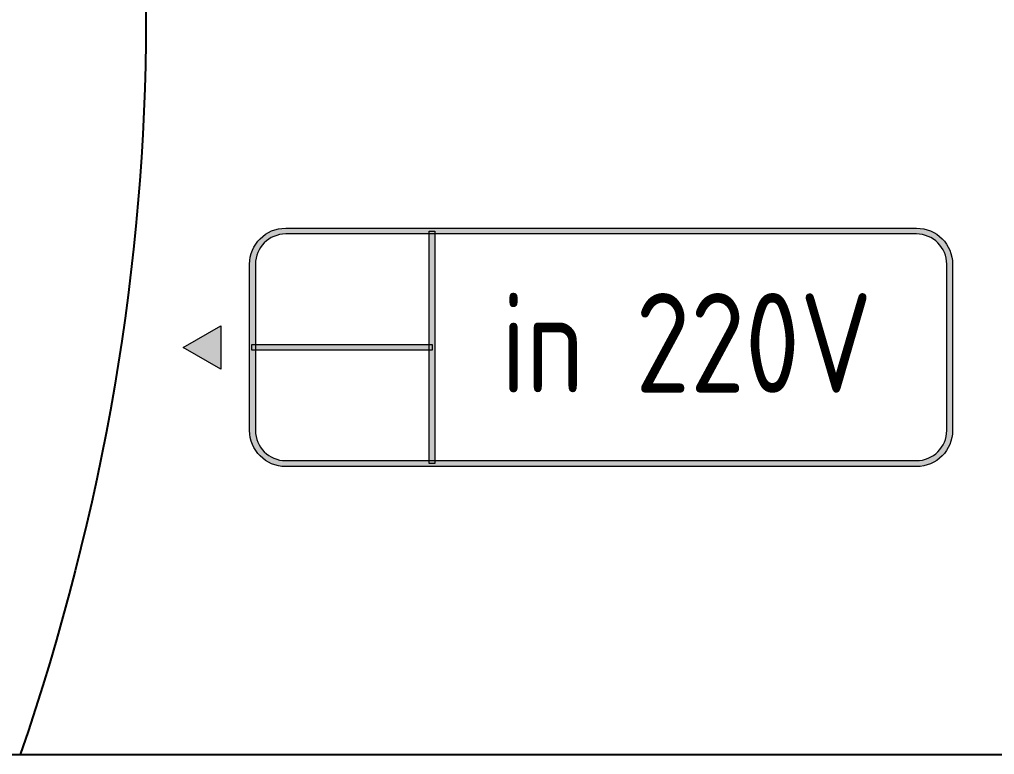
# Model space of a CAD drawing. Header units: millimetres. Extents: x -559267 to 5835, y 0 to 209897.
# Drawn here: x 895.9 to 906.79, y 77.01 to 85.21 of the extents above; entities that cross this region are included whole.
import ezdxf
from ezdxf.enums import TextEntityAlignment as Align

# ---------------------------------------------------------------- set-up
doc = ezdxf.new("R2010")
doc.units = ezdxf.units.MM
doc.layers.add('Enclosure', color=7, linetype='Continuous')
doc.layers.add('Serigraph', color=7, linetype='Continuous')
doc.layers.add('Таблицы', color=7, linetype='Continuous', lineweight=13)
doc.styles.get("Standard").update_dxf_attribs({"font": 'arial.ttf'})
doc.styles.add('Unecom', font='GOST2304A_0.ttf', dxfattribs={"height": 2.5})

# ---------------------------------------------------------------- blocks, each defined once
blk = doc.blocks.new('Dali Draiver1')
at = {"layer": 'Serigraph'}
h = blk.add_hatch(color=256, dxfattribs=at)
h.dxf.hatch_style = 2
edge = h.paths.add_edge_path()
edge.add_spline(control_points=[(-30.419, 8.668), (-30.419, 8.668), (-49.418, 8.668), (-49.418, 8.668), (-50.018, 8.668), (-50.507, 9.156), (-50.507, 9.756), (-50.507, 9.756), (-50.507, 14.756), (-50.507, 14.756), (-50.507, 15.356), (-50.018, 15.844), (-49.418, 15.844), (-49.418, 15.844), (-30.419, 15.844), (-30.419, 15.844), (-29.818, 15.844), (-29.33, 15.356), (-29.33, 14.756), (-29.33, 14.756), (-29.33, 9.756), (-29.33, 9.756), (-29.33, 9.156), (-29.818, 8.668), (-30.419, 8.668)], knot_values=[0, 0, 0, 0, 1, 1, 1, 2, 2, 2, 3, 3, 3, 4, 4, 4, 5, 5, 5, 6, 6, 6, 7, 7, 7, 8, 8, 8, 8], degree=3, periodic=0)
edge = h.paths.add_edge_path()
edge.add_spline(control_points=[(-49.418, 15.668), (-49.921, 15.668), (-50.33, 15.259), (-50.33, 14.756), (-50.33, 14.756), (-50.33, 9.756), (-50.33, 9.756), (-50.33, 9.254), (-49.921, 8.845), (-49.418, 8.845), (-49.418, 8.845), (-30.419, 8.845), (-30.419, 8.845), (-29.916, 8.845), (-29.507, 9.254), (-29.507, 9.756), (-29.507, 9.756), (-29.507, 14.756), (-29.507, 14.756), (-29.507, 15.259), (-29.916, 15.668), (-30.419, 15.668), (-30.419, 15.668), (-49.418, 15.668), (-49.418, 15.668)], knot_values=[0, 0, 0, 0, 1, 1, 1, 2, 2, 2, 3, 3, 3, 4, 4, 4, 5, 5, 5, 6, 6, 6, 7, 7, 7, 8, 8, 8, 8], degree=3, periodic=0)
h = blk.add_hatch(color=256, dxfattribs=at)
h.dxf.hatch_style = 2
h.paths.add_polyline_path([(-44.922, 8.756), (-45.098, 8.756), (-45.098, 15.756), (-44.922, 15.756)])
blk.add_hatch(color=256, dxfattribs=at).paths.add_polyline_path([(-51.374, 11.603), (-52.503, 12.255), (-51.374, 12.907)])
h = blk.add_hatch(color=256, dxfattribs=at)
h.dxf.hatch_style = 2
h.paths.add_polyline_path([(-45.01, 12.168), (-50.437, 12.168), (-50.437, 12.344), (-45.01, 12.344)])
at = {"layer": 'Enclosure'}
blk.add_line((-72.3, 0), (72.3, 0), dxfattribs=at)
at = {"layer": 'Enclosure', "color": 7, "linetype": 'Continuous', "extrusion": (0, 0, -1)}
blk.add_ellipse((-1394.685, 22.143), major_axis=(-1341.056, 0), ratio=0.22, start_param=3.066583, end_param=3.216717, dxfattribs=at)
at = {"layer": 'Serigraph', "lineweight": 0}
for p, q in [((-45.098, 8.756), (-45.098, 15.756)), ((-45.098, 15.756), (-44.922, 15.756)), ((-44.922, 15.756), (-44.922, 8.756)), ((-52.503, 12.255), (-51.374, 12.907)), ((-51.374, 12.907), (-51.374, 11.603)), ((-50.437, 12.168), (-50.437, 12.344)), ((-50.437, 12.344), (-45.01, 12.344)), ((-45.01, 12.344), (-45.01, 12.168)), ((-51.374, 11.603), (-52.503, 12.255)), ((-45.01, 12.168), (-50.437, 12.168)), ((-44.922, 8.756), (-45.098, 8.756))]:
    blk.add_line(p, q, dxfattribs=at)
for points in [[(-50.507, 14.756), (-50.507, 15.356), (-50.018, 15.844), (-49.418, 15.844)], [(-49.418, 15.668), (-49.921, 15.668), (-50.33, 15.259), (-50.33, 14.756)], [(-49.418, 15.844), (-49.418, 15.844), (-30.419, 15.844), (-30.419, 15.844)], [(-30.419, 15.668), (-30.419, 15.668), (-49.418, 15.668), (-49.418, 15.668)], [(-30.419, 15.844), (-29.818, 15.844), (-29.33, 15.356), (-29.33, 14.756)], [(-29.507, 14.756), (-29.507, 15.259), (-29.916, 15.668), (-30.419, 15.668)], [(-50.507, 9.756), (-50.507, 9.756), (-50.507, 14.756), (-50.507, 14.756)], [(-50.33, 14.756), (-50.33, 14.756), (-50.33, 9.756), (-50.33, 9.756)], [(-29.507, 9.756), (-29.507, 9.756), (-29.507, 14.756), (-29.507, 14.756)], [(-29.33, 14.756), (-29.33, 14.756), (-29.33, 9.756), (-29.33, 9.756)], [(-49.418, 8.668), (-50.018, 8.668), (-50.507, 9.156), (-50.507, 9.756)], [(-50.33, 9.756), (-50.33, 9.254), (-49.921, 8.845), (-49.418, 8.845)], [(-29.33, 9.756), (-29.33, 9.156), (-29.818, 8.668), (-30.419, 8.668)], [(-30.419, 8.845), (-29.916, 8.845), (-29.507, 9.254), (-29.507, 9.756)], [(-49.418, 8.845), (-49.418, 8.845), (-30.419, 8.845), (-30.419, 8.845)], [(-30.419, 8.668), (-30.419, 8.668), (-49.418, 8.668), (-49.418, 8.668)]]:
    blk.add_open_spline(points, degree=3, dxfattribs=at)
at = {"insert": (-37.348, 12.39), "char_height": 3, "width": 15.14762, "attachment_point": 5, "style": 'Unecom'}
blk.add_mtext('in 220V', dxfattribs=at)
at = {"style": 'Unecom'}
blk.add_attdef('№ДЕКОДЕРА', text='', height=2.5, dxfattribs=at).set_placement((0.931, 32.77), align=Align.MIDDLE_CENTER)
at = {"color": 3}
blk.add_attdef('PHYSICAL.ADD.', text='', height=2.5, dxfattribs=at).set_placement((2.558, 14.474), align=Align.CENTER)
at = {"color": 3, "flags": 2}
blk.add_attdef('REFERENCE', text='', height=2.5, dxfattribs=at).set_placement((-41.054, 3.944), align=Align.CENTER)
blk = doc.blocks.new('$RECOVER_230809152414-111111')
at = {"layer": 'Таблицы', "color": 1, "xscale": 1.482165903010609, "yscale": 1.482165903010609, "zscale": 1.482165903010609}
blk.add_blockref('Dali Draiver1', (219.876, 71.343), dxfattribs=at)

msp = doc.modelspace()

# ---------------------------------------------------------------- block references
at = {"xscale": 0.25, "yscale": 0.25, "zscale": 0.25}
msp.add_blockref('$RECOVER_230809152414-111111', (862.217, 59.171), dxfattribs=at)

doc.saveas('drawing.dxf')
